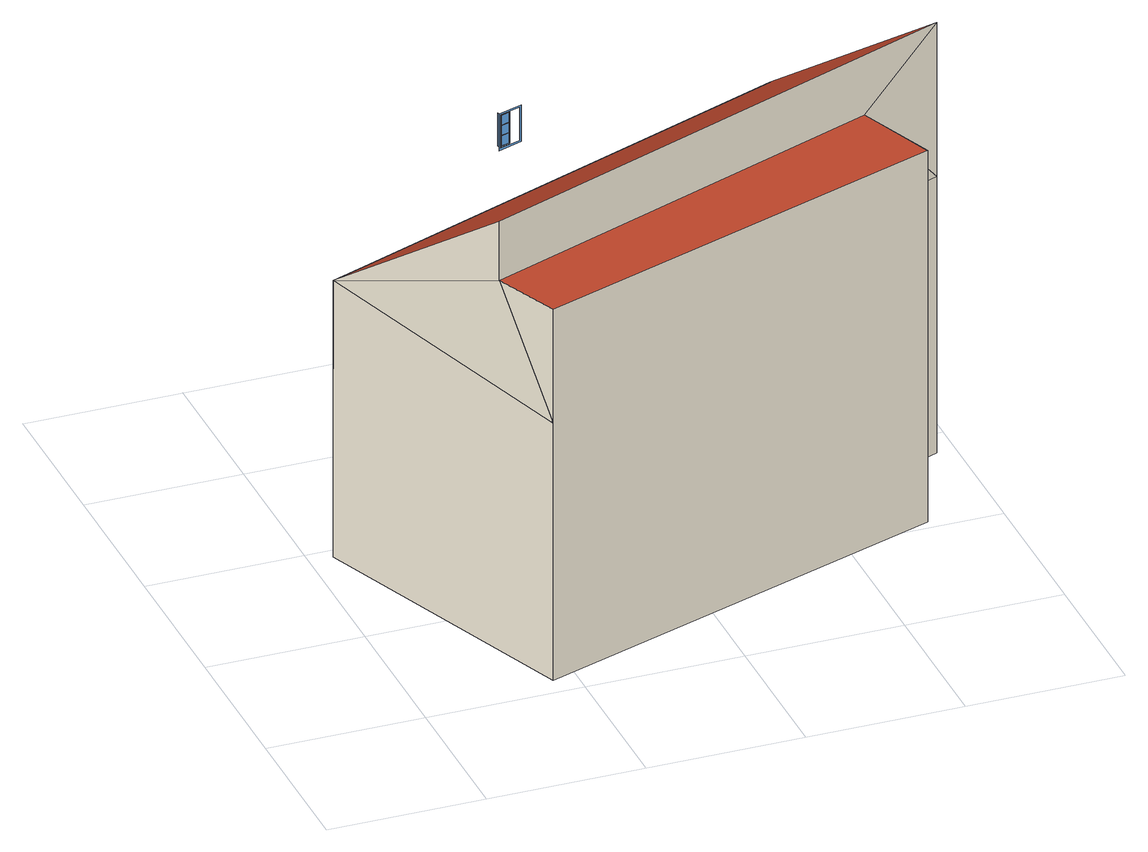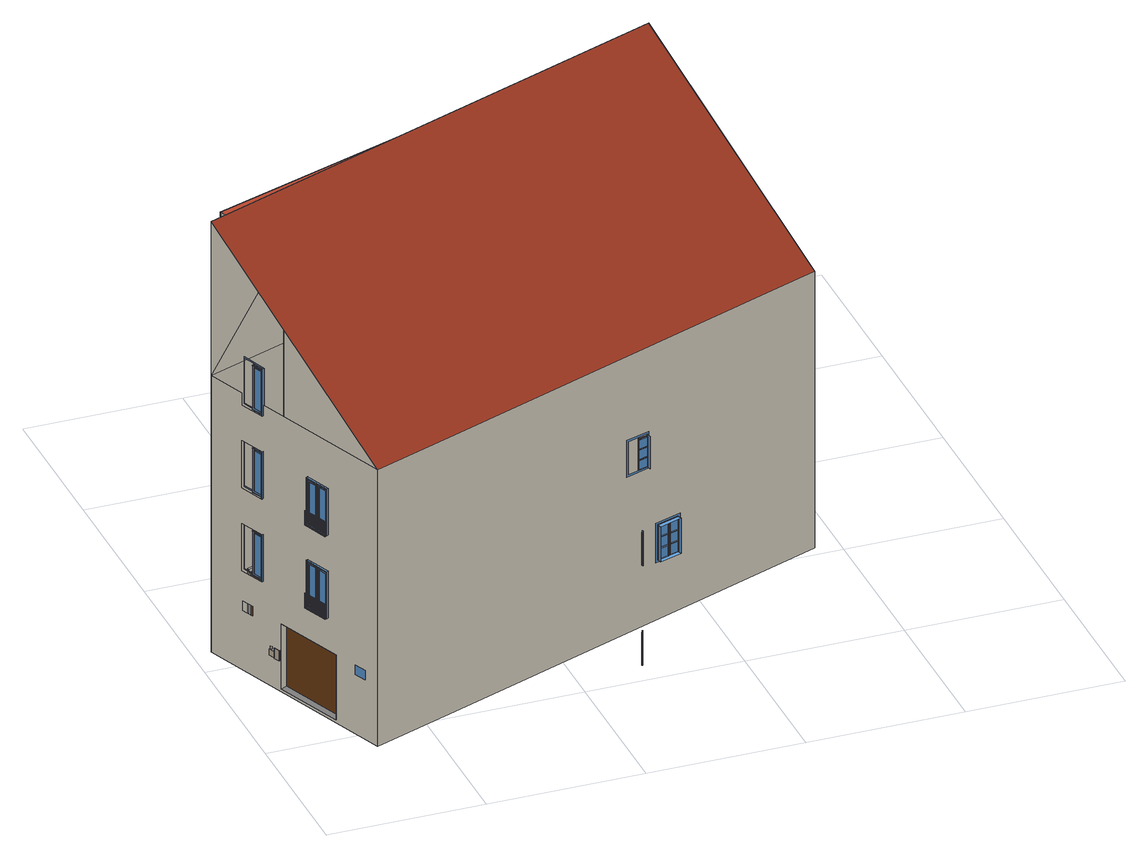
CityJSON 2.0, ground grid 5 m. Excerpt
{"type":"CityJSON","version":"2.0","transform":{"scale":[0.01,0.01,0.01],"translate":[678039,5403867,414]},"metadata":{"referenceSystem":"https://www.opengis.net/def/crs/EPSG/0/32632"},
"CityObjects":{
"building1":{"type":"Building","attributes":{"name":"building","dataAvailable":"Sufficient","opendrive_identifier_modelDate":"13-06-17","opendrive_identifier_modelName":"892_SAVe_Ingolstadt","opendrive_identifier_modelVendor":"3D Mapping Solutions","opendrive_identifier_roadObjectName":"building","opendrive_identifier_sourceFileName":"2019-11-29_SAVe_Ingolstadt_Prio5","opendrive_roadObject_dynamic":"false","opendrive_roadObject_orientation":"none","opendrive_roadObject_type":"BUILDING","opendrive_road_length":"211.9635830812","opendrive_road_rule":"RIGHTHANDTRAFFIC","measuredHeight":15.26},"children":["building1-1","building1-2","building1-3","building1-4","building1-5"],"geometry":[{"type":"MultiSurface","lod":"3","boundaries":[[[0,1,2]],[[3,0,4,5]],[[3,1,0]],[[1,3,6]],[[7,8,6,3,5]],[[9,10,0,2,11]],[[6,8,12,1]],[[12,11,2,1]],[[13,14,4,0,10,15,9,16]],[[5,4,14,13,16,17,18,7]],[[19,20,21,22]],[[23,24,25,26]],[[22,21,27,28]],[[26,25,29,30]],[[31,32,20,19]],[[33,34,24,23]],[[35,36,37,38],[39,40,27,21,20,32,41,42]],[[43,44,45,46],[47,48,29,25,24,34,49,50]],[[32,27,40,41]],[[34,29,48,49]],[[19,22,28,31],[51,52,53,54]],[[23,26,30,33],[55,56,57,58]],[[27,32,31,28]],[[29,34,33,30]],[[41,40,59,60]],[[49,48,61,62]],[[38,63,64,35]],[[46,65,66,43]],[[67,42,41,60]],[[68,50,49,62]],[[59,40,39,69]],[[61,48,47,70]],[[71,53,52,72]],[[73,57,56,74]],[[59,69,67,60],[75,76,77,78]],[[61,70,68,62],[79,80,81,82]],[[69,39,42,67]],[[70,47,50,68]],[[83,54,53,71]],[[84,58,57,73]],[[63,38,37,85]],[[65,46,45,86]],[[87,36,35,64]],[[88,44,43,66]],[[89,75,76,90]],[[91,79,80,92]],[[93,94,95,96]],[[97,98,99,100]],[[101,102,95,94],[71,83,103,72]],[[104,105,99,98],[73,84,106,74]],[[71,83,103,72]],[[73,84,106,74]],[[90,76,77,107]],[[92,80,81,108]],[[109,78,75,89]],[[110,82,79,91]],[[96,95,102,111]],[[112,101,94,93]],[[100,99,105,113]],[[114,104,98,97]],[[107,77,78,109]],[[108,81,82,110]],[[36,87,85,37]],[[44,88,86,45]],[[111,102,101,112]],[[113,105,104,114]],[[115,116,117,118]],[[119,120,121,122]],[[116,123,124,117],[90,107,109,89]],[[120,125,126,121],[92,108,110,91]],[[89,90,107,109]],[[91,92,108,110]],[[112,115,118,111]],[[114,119,122,113]],[[64,87,85,63],[93,96,111,118,127,128,115,112]],[[66,88,86,65],[97,100,113,122,129,130,119,114]],[[131,132,133,134]],[[118,117,124,127]],[[122,121,126,129]],[[128,123,116,115]],[[130,125,120,119]],[[127,124,123,128]],[[129,126,125,130]],[[7,18,135,12,8],[85,87,64,63],[132,131,134,133],[88,66,65,86]],[[136,137,138,139]],[[140,12,135]],[[141,142,143,144]],[[136,139,145,146]],[[145,147,148,146]],[[140,135,18,17],[136,146,148,137]],[[11,12,140]],[[149,150,151,152]],[[153,154,149,152]],[[155,156,157,158]],[[159,160,161,162]],[[163,164,165,166]],[[162,161,167,168]],[[169,170,160,159]],[[166,165,171,172]],[[173,174,164,163]],[[170,167,175,176]],[[174,171,177,178]],[[179,180,181,182],[183,175,167,161,160,170,176,184]],[[185,186,187,188],[189,177,171,165,164,174,178,190]],[[159,162,168,169],[191,192,193,194]],[[163,166,172,173],[195,196,197,198]],[[167,170,169,168]],[[171,174,173,172]],[[154,199,150,149]],[[176,175,200,201]],[[178,177,202,203]],[[182,204,205,179]],[[188,206,207,185]],[[208,184,176,201]],[[200,175,183,209]],[[210,190,178,203]],[[202,177,189,211]],[[212,193,192,213]],[[214,197,196,215]],[[200,209,208,201],[216,217,218,219]],[[202,211,210,203],[220,221,222,223]],[[209,183,184,208]],[[211,189,190,210]],[[224,194,193,212]],[[225,198,197,214]],[[226,180,179,205]],[[204,182,181,227]],[[228,186,185,207]],[[206,188,187,229]],[[230,216,217,231]],[[232,220,221,233]],[[234,235,236,237]],[[238,239,240,241]],[[242,243,236,235],[212,224,244,213]],[[245,246,240,239],[214,225,247,215]],[[212,224,244,213]],[[214,225,247,215]],[[231,217,218,248]],[[233,221,222,249]],[[250,219,216,230]],[[251,223,220,232]],[[252,253,204,254]],[[255,256,257,258]],[[259,260,261,262]],[[263,264,206,265]],[[266,242,235,234]],[[237,236,243,267]],[[268,245,239,238]],[[241,240,246,269]],[[248,218,219,250]],[[249,222,223,251]],[[180,226,227,181]],[[186,228,229,187]],[[267,243,242,266]],[[269,246,245,268]],[[270,271,272,273]],[[274,275,276,277]],[[230,231,248,250]],[[271,278,279,272],[231,248,250,230]],[[232,233,249,251]],[[275,280,281,276],[233,249,251,232]],[[205,226,227,204],[234,237,267,273,282,283,270,266]],[[207,228,229,206],[238,241,269,277,284,285,274,268]],[[266,270,273,267]],[[268,274,277,269]],[[199,286,151,150]],[[283,278,271,270]],[[273,272,279,282]],[[285,280,275,274]],[[277,276,281,284]],[[282,279,278,283]],[[284,281,280,285]],[[287,288,227,289]],[[290,291,292,293]],[[294,295,229,296]],[[297,298,299,300]],[[301,302,303,304]],[[305,306,307,308]],[[309,310,311,312]],[[304,303,313,314]],[[308,307,315,316]],[[312,311,317,318]],[[319,320,302,301]],[[321,322,306,305]],[[323,324,310,309]],[[325,326,327,328],[329,330,313,303,302,320,331,332]],[[333,334,335,336],[337,338,315,307,306,322,339,340]],[[341,342,343,344],[345,346,317,311,310,324,347,348]],[[320,313,330,331]],[[322,315,338,339]],[[324,317,346,347]],[[301,304,314,319],[349,350,351,352]],[[305,308,316,321],[353,354,355,356]],[[309,312,318,323],[357,358,359,360]],[[313,320,319,314]],[[315,322,321,316]],[[317,324,323,318]],[[331,330,361,362]],[[328,363,364,325]],[[336,365,366,333]],[[344,367,368,341]],[[369,351,350,370]],[[371,355,354,372]],[[373,359,358,374]],[[375,352,351,369]],[[376,356,355,371]],[[377,360,359,373]],[[378,379,380,381,382,140,17,16,9,383,384,367],[199,154,153,286],[253,289,227,288,292,291,226,205,257,256,254,204],[385,386,387,388,364,389,390,391,363,392,393,394],[395,396,397,398],[264,296,229,295,299,298,228,207,261,260,265,206],[366,365,399,400,401,402,403,404,405],[158,157,156,155],[406,407,408,409],[410,411,412,413]],[[414,415,416,417]],[[418,419,420,421]],[[422,423,424,425]],[[369,375,426,370]],[[371,376,427,372]],[[373,377,428,374]],[[429,430,416,415],[369,375,426,370]],[[431,432,420,419],[371,376,427,372]],[[433,434,424,423],[373,377,428,374]],[[435,392,363,391]],[[436,378,367,384]],[[437,399,365,438]],[[439,390,389,440]],[[441,442,443,444]],[[445,446,447,448]],[[449,429,415,414]],[[417,416,430,450]],[[451,431,419,418]],[[421,420,432,452]],[[453,433,423,422]],[[425,424,434,454]]],"semantics":{"surfaces":[{"type":"WallSurface"},{"type":"RoofSurface"},{"type":"GroundSurface"},{"type":"Window","@cityeditor:layer":"Unclassified.LoD3"},{"type":"Door","@cityeditor:layer":"Unclassified.LoD3"},{"type":"OuterCeilingSurface"}],"values":[0,0,0,0,0,1,1,0,0,2,3,3,3,3,3,3,3,3,3,3,3,3,3,3,3,3,3,3,3,3,3,3,3,3,3,3,3,3,3,3,3,3,3,3,3,3,3,3,3,3,3,3,3,3,3,3,3,3,3,3,3,3,3,3,3,3,3,3,3,3,3,3,3,3,3,3,3,3,3,3,3,3,3,0,0,0,4,5,0,0,0,4,0,3,3,3,3,3,3,3,3,3,3,3,3,3,3,3,5,3,3,3,3,3,3,3,3,3,3,3,3,3,3,3,3,3,3,3,3,3,3,3,3,3,3,3,3,3,3,3,3,0,0,0,0,3,3,3,3,3,3,3,3,3,3,3,3,3,3,3,3,3,3,3,3,0,3,3,3,3,3,3,0,0,0,0,3,3,3,3,3,3,3,3,3,3,3,3,3,3,3,3,3,3,3,3,3,3,3,3,3,3,3,3,3,3,3,0,3,3,3,3,3,3,3,3,3,0,0,0,0,0,0,3,3,3,3,3,3]}}]},
"building1-1":{"type":"BuildingInstallation","attributes":{"relationToConstruction":"outside"},"parents":["building1"],"geometry":[{"type":"MultiSurface","lod":"3","boundaries":[[[455,456,292,293]],[[457,458,459,460,461,462,463,456,455,464,465,466],[467,468,469,470,471,472,473,474,475,476]],[[464,455,293,290]],[[290,293,292,291]],[[457,466,255,256]],[[257,256,255,258]],[[466,465,258,255]],[[254,204,253,252]],[[477,478,479,480]],[[481,482,483,484]],[[485,486,487,488]],[[489,482,483,490,491,492,493,494,495,496,497,498]],[[499,500,501,502,503,504,505,506,507,508,509,510]],[[511,512,513,514]],[[515,516,517,518]],[[519,520,521,522]],[[523,524,508,507]],[[525,526,527,528,529,530,531,532,533,534,535,536]],[[537,538,539,540]],[[541,542,480,479,543,544,545,546,547,548,549,550]],[[551,552,502,501]],[[553,554,555,556]],[[557,558,548,547]],[[559,560,561,562,520,519,563,564,565,566,486,485]],[[567,568,496,495]],[[481,569,570,571,568,567,572,573,574,575,576,484]],[[577,578,488,487,579,580,581,582,522,521,583,584]],[[484,576,490,483]],[[495,567,572,494]],[[585,586,587,588,512,511,589,590,591,592,554,553]],[[593,594,499,510]],[[468,467,595,596],[597,598,599,600],[538,537,540,539]],[[503,592,554,502]],[[601,575,576,602]],[[461,460,253,204,603,604,227,289]],[[489,560,561,498]],[[577,605,606,584]],[[607,608,602,601]],[[561,560,577,584]],[[467,476,475,474,473,472,471,470,609,595],[567,495,494,572]],[[610,611,605,612]],[[613,614,604,603],[596,595,609,615]],[[465,464,290,291,614,613,257,258]],[[611,616,617,618]],[[456,463,288,227,604,614,291,292]],[[458,457,256,257,613,603,204,254]],[[570,569,489,498]],[[619,620,621,622]],[[623,624,592,591]],[[597,550,541,598]],[[601,607,570,498,561,584,606,618,617,536,593,510,587,622,621,550,597,600,543,625,624,592,503,626,529,627,628,629,579,566,491,575]],[[598,597,600,599]],[[599,479,543,600]],[[608,569,570,607]],[[535,630,524,534]],[[545,544,631,632]],[[583,633,516,521]],[[630,593,510,509]],[[505,504,634,635]],[[633,606,618,636]],[[631,623,637,632]],[[638,639,535,534]],[[531,635,634,530]],[[549,548,558,640]],[[287,289,227,288]],[[639,617,536,535]],[[462,461,289,287]],[[636,639,638,517]],[[637,623,591,590]],[[571,570,498,497]],[[640,621,550,549]],[[509,588,512,508]],[[531,530,641,642]],[[581,643,644,580]],[[645,637,590,589]],[[532,531,642,646]],[[647,548,549,648]],[[546,545,632,649]],[[582,581,564,563]],[[509,508,524,630]],[[505,590,591,504]],[[650,513,512,588]],[[588,587,622,650]],[[574,573,493,492]],[[506,505,635,651]],[[516,633,636,517]],[[493,564,565,492]],[[520,562,583,521]],[[652,573,574,653]],[[494,493,573,572]],[[654,642,641,655]],[[608,602,576,490,486,487,656,657,658,528,552,502,554,555,478,479,599,598,541,620,619,586,499,594,525,616,611,605,577,560,489,569]],[[568,571,497,496]],[[650,640,558,513]],[[644,643,654,655]],[[562,561,584,583]],[[497,562,520,496]],[[565,564,581,580]],[[659,654,643,660]],[[661,653,574,492,565,580,644,655,641,530,634,504,591,623,631,544,662,648,549,640,650,588,509,630,535,639,636,633,583,562,497,571]],[[499,586,587,510]],[[624,625,478,555]],[[661,571,568,663]],[[664,619,586,585]],[[662,544,545,665]],[[541,550,621,620]],[[492,491,575,574]],[[652,663,568,496,520,521,516,517,638,534,524,508,512,513,558,548,647,665,545,632,637,590,505,635,531,642,654,643,581,564,493,573]],[[579,629,656,487]],[[491,566,486,490]],[[463,462,287,288]],[[655,628,629,644]],[[611,618,606,605]],[[624,555,554,592]],[[525,594,593,536]],[[628,627,658,657]],[[658,627,529,528]],[[619,622,587,586]],[[578,577,560,559]],[[544,543,625,631]],[[552,626,503,502]],[[615,469,468,596],[482,481,484,483]],[[656,629,628,657]],[[526,525,616,666]],[[482,489,569,481]],[[543,479,478,625]],[[617,616,525,536]],[[491,490,576,575]],[[530,529,627,641]],[[580,579,566,565]],[[579,487,486,566]],[[529,626,552,528]],[[500,499,594,667]],[[504,503,626,634]],[[542,541,620,668]],[[470,469,615,609],[608,607,601,602]],[[669,638,534,533]],[[668,620,621,640,558,557,649,632,631,625,478,477]],[[619,664,556,555,624,623,637,645,514,513,650,622]],[[612,605,606,633,516,515,660,643,644,629,656,670]],[[667,594,593,630,524,523,651,635,634,626,552,551]],[[611,610,671,657,628,655,654,659,518,517,636,618]],[[672,658,528,527]],[[666,616,617,639,638,669,646,642,641,627,658,672]],[[670,656,657,671]],[[460,459,252,253]],[[459,458,254,252]]]}]},
"building1-2":{"type":"BuildingInstallation","attributes":{"@cityeditor:layer":"Unclassified.LoD3","relationToConstruction":"outside"},"parents":["building1"],"geometry":[{"type":"MultiSurface","lod":"3","boundaries":[[[673,674,299,300]],[[675,676,677,678,679,680,681,674,673,682,683,684],[685,686,687,688,689,690,691,692,693,694]],[[682,673,300,297]],[[297,300,299,298]],[[675,684,259,260]],[[261,260,259,262]],[[684,683,262,259]],[[265,206,264,263]],[[695,696,697,698]],[[699,700,701,702]],[[703,704,705,706]],[[707,700,701,708,709,710,711,712,713,714,715,716]],[[717,718,719,720,721,722,723,724,725,726,727,728]],[[729,730,731,732]],[[733,734,735,736]],[[737,738,739,740]],[[741,742,726,725]],[[743,744,745,746,747,748,749,750,751,752,753,754]],[[755,756,757,758]],[[759,760,698,697,761,762,763,764,765,766,767,768]],[[769,770,720,719]],[[771,772,773,774]],[[775,776,766,765]],[[777,778,779,780,738,737,781,782,783,784,704,703]],[[785,786,714,713]],[[699,787,788,789,786,785,790,791,792,793,794,702]],[[795,796,706,705,797,798,799,800,740,739,801,802]],[[702,794,708,701]],[[713,785,790,712]],[[803,804,805,806,730,729,807,808,809,810,772,771]],[[811,812,717,728]],[[686,685,813,814],[815,816,817,818],[756,755,758,757]],[[721,810,772,720]],[[819,793,794,820]],[[679,678,264,206,821,822,229,296]],[[707,778,779,716]],[[795,823,824,802]],[[825,826,820,819]],[[779,778,795,802]],[[685,694,693,692,691,690,689,688,827,813],[785,713,712,790]],[[828,829,823,830]],[[831,832,822,821],[814,813,827,833]],[[683,682,297,298,832,831,261,262]],[[829,834,835,836]],[[674,681,295,229,822,832,298,299]],[[676,675,260,261,831,821,206,265]],[[788,787,707,716]],[[837,838,839,840]],[[841,842,810,809]],[[815,768,759,816]],[[819,825,788,716,779,802,824,836,835,754,811,728,805,840,839,768,815,818,761,843,842,810,721,844,747,845,846,847,797,784,709,793]],[[816,815,818,817]],[[817,697,761,818]],[[826,787,788,825]],[[753,848,742,752]],[[763,762,849,850]],[[801,851,734,739]],[[848,811,728,727]],[[723,722,852,853]],[[851,824,836,854]],[[849,841,855,850]],[[856,857,753,752]],[[749,853,852,748]],[[767,766,776,858]],[[294,296,229,295]],[[857,835,754,753]],[[680,679,296,294]],[[854,857,856,735]],[[855,841,809,808]],[[789,788,716,715]],[[858,839,768,767]],[[727,806,730,726]],[[749,748,859,860]],[[799,861,862,798]],[[863,855,808,807]],[[750,749,860,864]],[[865,766,767,866]],[[764,763,850,867]],[[800,799,782,781]],[[727,726,742,848]],[[723,808,809,722]],[[868,731,730,806]],[[806,805,840,868]],[[792,791,711,710]],[[724,723,853,869]],[[734,851,854,735]],[[711,782,783,710]],[[738,780,801,739]],[[870,791,792,871]],[[712,711,791,790]],[[872,860,859,873]],[[826,820,794,708,704,705,874,875,876,746,770,720,772,773,696,697,817,816,759,838,837,804,717,812,743,834,829,823,795,778,707,787]],[[786,789,715,714]],[[868,858,776,731]],[[862,861,872,873]],[[780,779,802,801]],[[715,780,738,714]],[[783,782,799,798]],[[877,872,861,878]],[[879,871,792,710,783,798,862,873,859,748,852,722,809,841,849,762,880,866,767,858,868,806,727,848,753,857,854,851,801,780,715,789]],[[717,804,805,728]],[[842,843,696,773]],[[879,789,786,881]],[[882,837,804,803]],[[880,762,763,883]],[[759,768,839,838]],[[710,709,793,792]],[[870,881,786,714,738,739,734,735,856,752,742,726,730,731,776,766,865,883,763,850,855,808,723,853,749,860,872,861,799,782,711,791]],[[797,847,874,705]],[[709,784,704,708]],[[681,680,294,295]],[[873,846,847,862]],[[829,836,824,823]],[[842,773,772,810]],[[743,812,811,754]],[[846,845,876,875]],[[876,845,747,746]],[[837,840,805,804]],[[796,795,778,777]],[[762,761,843,849]],[[770,844,721,720]],[[833,687,686,814],[700,699,702,701]],[[874,847,846,875]],[[744,743,834,884]],[[700,707,787,699]],[[761,697,696,843]],[[835,834,743,754]],[[709,708,794,793]],[[748,747,845,859]],[[798,797,784,783]],[[797,705,704,784]],[[747,844,770,746]],[[718,717,812,885]],[[722,721,844,852]],[[760,759,838,886]],[[688,687,833,827],[826,825,819,820]],[[887,856,752,751]],[[886,838,839,858,776,775,867,850,849,843,696,695]],[[837,882,774,773,842,841,855,863,732,731,868,840]],[[830,823,824,851,734,733,878,861,862,847,874,888]],[[885,812,811,848,742,741,869,853,852,844,770,769]],[[829,828,889,875,846,873,872,877,736,735,854,836]],[[890,876,746,745]],[[884,834,835,857,856,887,864,860,859,845,876,890]],[[888,874,875,889]],[[678,677,263,264]],[[677,676,265,263]]]}]},
"building1-3":{"type":"BuildingInstallation","attributes":{"@cityeditor:layer":"Unclassified.LoD3","relationToConstruction":"outside"},"parents":["building1"],"geometry":[{"type":"MultiSurface","lod":"3","boundaries":[[[455,456,292,293]],[[457,458,459,460,461,462,463,456,455,464,465,466],[467,468,469,470,471,472,473,474,475,476]],[[464,455,293,290]],[[290,293,292,291]],[[457,466,255,256]],[[257,256,255,258]],[[466,465,258,255]],[[254,204,253,252]],[[477,478,479,480]],[[481,482,483,484]],[[485,486,487,488]],[[489,482,483,490,491,492,493,494,495,496,497,498]],[[499,500,501,502,503,504,505,506,507,508,509,510]],[[511,512,513,514]],[[515,516,517,518]],[[519,520,521,522]],[[523,524,508,507]],[[525,526,527,528,529,530,531,532,533,534,535,536]],[[537,538,539,540]],[[541,542,480,479,543,544,545,546,547,548,549,550]],[[551,552,502,501]],[[553,554,555,556]],[[557,558,548,547]],[[559,560,561,562,520,519,563,564,565,566,486,485]],[[567,568,496,495]],[[481,569,570,571,568,567,572,573,574,575,576,484]],[[577,578,488,487,579,580,581,582,522,521,583,584]],[[484,576,490,483]],[[495,567,572,494]],[[585,586,587,588,512,511,589,590,591,592,554,553]],[[593,594,499,510]],[[468,467,595,596],[597,598,599,600],[538,537,540,539]],[[503,592,554,502]],[[601,575,576,602]],[[461,460,253,204,603,604,227,289]],[[489,560,561,498]],[[577,605,606,584]],[[607,608,602,601]],[[561,560,577,584]],[[467,476,475,474,473,472,471,470,609,595],[567,495,494,572]],[[610,611,605,612]],[[613,614,604,603],[596,595,609,615]],[[465,464,290,291,614,613,257,258]],[[611,616,617,618]],[[456,463,288,227,604,614,291,292]],[[458,457,256,257,613,603,204,254]],[[570,569,489,498]],[[619,620,621,622]],[[623,624,592,591]],[[597,550,541,598]],[[601,607,570,498,561,584,606,618,617,536,593,510,587,622,621,550,597,600,543,625,624,592,503,626,529,627,628,629,579,566,491,575]],[[598,597,600,599]],[[599,479,543,600]],[[608,569,570,607]],[[535,630,524,534]],[[545,544,631,632]],[[583,633,516,521]],[[630,593,510,509]],[[505,504,634,635]],[[633,606,618,636]],[[631,623,637,632]],[[638,639,535,534]],[[531,635,634,530]],[[549,548,558,640]],[[287,289,227,288]],[[639,617,536,535]],[[462,461,289,287]],[[636,639,638,517]],[[637,623,591,590]],[[571,570,498,497]],[[640,621,550,549]],[[509,588,512,508]],[[531,530,641,642]],[[581,643,644,580]],[[645,637,590,589]],[[532,531,642,646]],[[647,548,549,648]],[[546,545,632,649]],[[582,581,564,563]],[[509,508,524,630]],[[505,590,591,504]],[[650,513,512,588]],[[588,587,622,650]],[[574,573,493,492]],[[506,505,635,651]],[[516,633,636,517]],[[493,564,565,492]],[[520,562,583,521]],[[652,573,574,653]],[[494,493,573,572]],[[654,642,641,655]],[[608,602,576,490,486,487,656,657,658,528,552,502,554,555,478,479,599,598,541,620,619,586,499,594,525,616,611,605,577,560,489,569]],[[568,571,497,496]],[[650,640,558,513]],[[644,643,654,655]],[[562,561,584,583]],[[497,562,520,496]],[[565,564,581,580]],[[659,654,643,660]],[[661,653,574,492,565,580,644,655,641,530,634,504,591,623,631,544,662,648,549,640,650,588,509,630,535,639,636,633,583,562,497,571]],[[499,586,587,510]],[[624,625,478,555]],[[661,571,568,663]],[[664,619,586,585]],[[662,544,545,665]],[[541,550,621,620]],[[492,491,575,574]],[[652,663,568,496,520,521,516,517,638,534,524,508,512,513,558,548,647,665,545,632,637,590,505,635,531,642,654,643,581,564,493,573]],[[579,629,656,487]],[[491,566,486,490]],[[463,462,287,288]],[[655,628,629,644]],[[611,618,606,605]],[[624,555,554,592]],[[525,594,593,536]],[[628,627,658,657]],[[658,627,529,528]],[[619,622,587,586]],[[578,577,560,559]],[[544,543,625,631]],[[552,626,503,502]],[[615,469,468,596],[482,481,484,483]],[[656,629,628,657]],[[526,525,616,666]],[[482,489,569,481]],[[543,479,478,625]],[[617,616,525,536]],[[491,490,576,575]],[[530,529,627,641]],[[580,579,566,565]],[[579,487,486,566]],[[529,626,552,528]],[[500,499,594,667]],[[504,503,626,634]],[[542,541,620,668]],[[470,469,615,609],[608,607,601,602]],[[669,638,534,533]],[[668,620,621,640,558,557,649,632,631,625,478,477]],[[619,664,556,555,624,623,637,645,514,513,650,622]],[[612,605,606,633,516,515,660,643,644,629,656,670]],[[667,594,593,630,524,523,651,635,634,626,552,551]],[[611,610,671,657,628,655,654,659,518,517,636,618]],[[672,658,528,527]],[[666,616,617,639,638,669,646,642,641,627,658,672]],[[670,656,657,671]],[[460,459,252,253]],[[459,458,254,252]]]}]},
"building1-4":{"type":"BuildingInstallation","attributes":{"@cityeditor:layer":"Unclassified.LoD3","relationToConstruction":"outside"},"parents":["building1"],"geometry":[{"type":"MultiSurface","lod":"3","boundaries":[[[891,892,893,894]],[[895,896,897,898]],[[892,891,896,895]],[[891,894,897,896]],[[894,893,898,897]],[[893,892,895,898]]]}]},
"building1-5":{"type":"BuildingInstallation","attributes":{"@cityeditor:layer":"Unclassified.LoD3","relationToConstruction":"outside"},"parents":["building1"],"geometry":[{"type":"MultiSurface","lod":"3","boundaries":[[[412,411,410,413]],[[407,406,409,408]]]}]},
"building2":{"type":"Building","attributes":{"name":"building","dataAvailable":"Sufficient","opendrive_identifier_modelDate":"13-06-17","opendrive_identifier_modelName":"892_SAVe_Ingolstadt","opendrive_identifier_modelVendor":"3D Mapping Solutions","opendrive_identifier_roadObjectName":"building","opendrive_identifier_sourceFileName":"2019-11-29_SAVe_Ingolstadt_Prio5","opendrive_roadObject_dynamic":"false","opendrive_roadObject_orientation":"none","opendrive_roadObject_type":"BUILDING","opendrive_road_length":"211.9635830812","opendrive_road_rule":"RIGHTHANDTRAFFIC","measuredHeight":17.3},"geometry":[{"type":"MultiSurface","lod":"3","boundaries":[[[899,900,901,902]],[[903,901,900,904]],[[905,906,907,908]],[[909,910,911,912]],[[913,914,915,916]],[[917,911,910,918]],[[919,907,906,920]],[[921,915,914,922]],[[916,915,923,924]],[[925,926,914,913]],[[908,907,927,928]],[[929,930,906,905]],[[931,932,910,909]],[[912,911,933,934]],[[907,927,930,906]],[[914,915,923,926]],[[910,911,933,932]],[[920,906,930,935]],[[936,933,911,917]],[[937,923,915,921]],[[918,910,932,938]],[[922,914,926,939]],[[940,927,907,919]],[[941,942,943,944],[940,919,920,935],[917,918,938,936],[921,922,939,937]],[[934,933,932,931]],[[928,927,930,929]],[[924,923,926,925]],[[939,926,923,937]],[[938,932,933,936]],[[935,930,927,940]],[[902,901,945,946]],[[947,948,900,899]],[[900,901,945,948],[943,942,941,944],[949,950,951,952]],[[953,945,901,903]],[[904,900,948,954]],[[955,956,957,958],[904,954,953,903]],[[959,960,961,962]],[[963,964,965,966]],[[967,968,969,970]],[[971,969,968,972]],[[973,961,960,974]],[[975,965,964,976]],[[970,969,977,978]],[[962,961,979,980]],[[966,965,981,982]],[[983,984,964,963]],[[985,986,960,959]],[[987,988,968,967]],[[965,981,984,964]],[[960,961,979,986]],[[968,969,977,988]],[[989,977,969,971]],[[990,981,965,975]],[[991,979,961,973]],[[976,964,984,992]],[[974,960,986,993]],[[972,968,988,994]],[[951,950,949,952],[990,975,976,992],[971,972,994,989],[973,974,993,991]],[[978,977,988,987]],[[980,979,986,985]],[[982,981,984,983]],[[994,988,977,989]],[[993,986,979,991]],[[992,984,981,990]],[[946,945,948,947]],[[954,948,945,953]],[[995,996,997,998]],[[999,997,996,1000]],[[1001,1002,1003,1004]],[[1005,1006,1007,1008]],[[1009,1010,1011,1012]],[[1013,1007,1006,1014]],[[1015,1003,1002,1016]],[[1017,1011,1010,1018]],[[1019,1020,1021,1022]],[[1012,1011,1023,1024]],[[1025,1026,1010,1009]],[[1004,1003,1027,1028]],[[1029,1030,1002,1001]],[[1031,1032,1006,1005]],[[1003,1027,1030,1002]],[[1010,1011,1023,1026]],[[1006,1007,1033,1032]],[[1016,1002,1030,1034]],[[1014,1006,1032,1035]],[[1018,1010,1026,1036]],[[1037,1033,1007,1013]],[[1038,1023,1011,1017]],[[1039,1027,1003,1015]],[[1040,1041,1042,1043],[1039,1015,1016,1034],[1013,1014,1035,1037],[1017,1018,1036,1038]],[[1044,1045,1046,1047]],[[1048,1049,1050,1051]],[[1052,1053,1054,1055]],[[1056,1057,1058,1059]],[[1060,1061,1062,1063]],[[1064,1065,1066,1067]],[[1068,1069,1070,1071]],[[1072,1073,1074,1075],[1000,1076,1077,999]]],"semantics":{"surfaces":[{"type":"Window","@cityeditor:layer":"Unclassified.LoD3"}],"values":[0,0,0,0,0,0,0,0,0,0,0,0,0,0,0,0,0,0,0,0,0,0,0,0,0,0,0,0,0,0,0,0,0,0,0,0,0,0,0,0,0,0,0,0,0,0,0,0,0,0,0,0,0,0,0,0,0,0,0,0,0,0,0,0,0,0,0,0,0,0,0,0,0,0,0,0,0,0,0,0,0,0,0,0,0,0,0,0,0,0,0,0,0,0,0,0,0,0]}}]}
},
"vertices":[
[76,961,1016],[338,279,1338],[338,279,1539],[426,67,951],[76,961,77],[426,67,77],[426,67,1338],[1774,533,77],[1774,533,1338],[1678,1576,1016],[210,1012,1016],[1940,894,1539],[1675,792,1338],[1677,1575,77],[1413,1474,77],[1413,1474,1016],[1678,1576,77],[1940,894,77],[1675,792,77],[1676,766,730],[1674,765,730],[1674,765,843],[1676,766,843],[1676,766,460],[1674,765,460],[1674,765,573],[1676,766,573],[1688,729,843],[1690,730,843],[1688,729,573],[1690,730,573],[1690,730,730],[1688,729,730],[1690,730,460],[1688,729,460],[1673,769,846],[1705,685,846],[1705,685,726],[1673,769,726],[1704,688,843],[1690,724,843],[1690,724,730],[1704,688,730],[1673,769,576],[1705,685,576],[1705,685,456],[1673,769,456],[1704,688,573],[1690,724,573],[1690,724,460],[1704,688,460],[1678,762,838],[1678,762,735],[1689,735,735],[1689,735,838],[1678,762,568],[1678,762,465],[1689,735,465],[1689,735,568],[1692,725,843],[1692,725,730],[1692,725,573],[1692,725,460],[1682,772,726],[1682,772,846],[1682,772,456],[1682,772,576],[1706,689,730],[1706,689,460],[1706,689,843],[1706,689,573],[1693,736,735],[1683,763,735],[1693,736,465],[1683,763,465],[1694,721,838],[1694,721,735],[1704,694,735],[1704,694,838],[1694,721,568],[1694,721,465],[1704,694,465],[1704,694,568],[1693,736,838],[1693,736,568],[1714,688,726],[1714,688,456],[1714,688,846],[1714,688,576],[1699,722,838],[1699,722,735],[1699,722,568],[1699,722,465],[1683,769,843],[1681,768,843],[1681,768,730],[1683,769,730],[1683,769,573],[1681,768,573],[1681,768,460],[1683,769,460],[1695,732,843],[1695,732,730],[1683,763,838],[1695,732,573],[1695,732,460],[1683,763,568],[1709,696,735],[1709,696,465],[1709,696,838],[1709,696,568],[1697,733,730],[1697,733,843],[1697,733,460],[1697,733,573],[1699,728,843],[1697,727,843],[1697,727,730],[1699,728,730],[1699,728,573],[1697,727,573],[1697,727,460],[1699,728,460],[1711,691,843],[1711,691,730],[1711,691,573],[1711,691,460],[1713,692,730],[1713,692,843],[1713,692,460],[1713,692,573],[1682,772,299],[1714,688,299],[1714,688,189],[1682,772,189],[1675,792,1016],[1722,810,304],[1722,810,104],[1720,815,104],[1720,815,304],[1940,894,1016],[1799,850,296],[1722,820,296],[1722,820,112],[1799,850,112],[1804,847,304],[1806,842,304],[1804,847,104],[1806,842,104],[1722,1398,308],[1809,1172,308],[1809,1172,87],[1722,1398,87],[1743,1406,87],[1743,1406,308],[1698,1525,311],[1713,1484,311],[1713,1484,279],[1698,1525,279],[1752,1362,418],[1750,1361,418],[1750,1361,568],[1752,1362,568],[1752,1362,699],[1750,1361,699],[1750,1361,849],[1752,1362,849],[1764,1325,568],[1766,1325,568],[1766,1325,418],[1764,1325,418],[1764,1325,849],[1766,1325,849],[1766,1325,699],[1764,1325,699],[1766,1320,568],[1766,1320,418],[1766,1320,849],[1766,1320,699],[1749,1364,573],[1781,1280,573],[1781,1280,413],[1749,1364,413],[1780,1284,568],[1780,1284,418],[1749,1364,854],[1781,1280,854],[1781,1280,694],[1749,1364,694],[1780,1284,849],[1780,1284,699],[1754,1357,561],[1754,1357,424],[1764,1330,424],[1764,1330,561],[1754,1357,842],[1754,1357,705],[1764,1330,705],[1764,1330,842],[1830,1180,308],[1768,1321,568],[1768,1321,418],[1768,1321,849],[1768,1321,699],[1758,1368,413],[1758,1368,573],[1758,1368,694],[1758,1368,854],[1782,1285,418],[1782,1285,568],[1782,1285,699],[1782,1285,849],[1769,1332,424],[1759,1359,424],[1769,1332,705],[1759,1359,705],[1770,1316,561],[1770,1316,424],[1780,1289,424],[1780,1289,561],[1770,1316,842],[1770,1316,705],[1780,1289,705],[1780,1289,842],[1769,1332,561],[1769,1332,842],[1790,1284,573],[1790,1284,413],[1790,1284,854],[1790,1284,694],[1774,1318,561],[1774,1318,424],[1774,1318,842],[1774,1318,705],[1759,1364,568],[1757,1363,568],[1757,1363,418],[1759,1364,418],[1759,1364,849],[1757,1363,849],[1757,1363,699],[1759,1364,699],[1771,1327,568],[1771,1327,418],[1759,1359,561],[1771,1327,849],[1771,1327,699],[1759,1359,842],[1785,1291,424],[1785,1291,705],[1785,1291,561],[1785,1291,842],[1759,1365,417],[1759,1365,413],[1758,1368,417],[1759,1365,459],[1758,1368,459],[1758,1368,463],[1759,1365,463],[1759,1365,740],[1758,1368,740],[1758,1368,744],[1759,1365,744],[1759,1365,698],[1759,1365,694],[1758,1368,698],[1773,1328,568],[1773,1328,418],[1773,1328,849],[1773,1328,699],[1775,1324,568],[1773,1323,568],[1773,1323,418],[1775,1324,418],[1775,1324,849],[1773,1323,849],[1773,1323,699],[1775,1324,699],[1787,1286,568],[1787,1286,418],[1787,1286,849],[1787,1286,699],[1789,1287,418],[1789,1287,568],[1789,1287,699],[1789,1287,849],[1830,1180,87],[1789,1287,417],[1790,1284,417],[1789,1287,413],[1789,1287,463],[1790,1284,463],[1790,1284,459],[1789,1287,459],[1789,1287,698],[1790,1284,698],[1789,1287,694],[1789,1287,744],[1790,1284,744],[1790,1284,740],[1789,1287,740],[1854,1096,699],[1852,1095,699],[1852,1095,849],[1854,1096,849],[1854,1096,418],[1852,1095,418],[1852,1095,568],[1854,1096,568],[1854,1096,980],[1852,1095,980],[1852,1095,1130],[1854,1096,1130],[1866,1059,849],[1868,1059,849],[1866,1059,568],[1868,1059,568],[1866,1059,1130],[1868,1059,1130],[1868,1059,699],[1866,1059,699],[1868,1059,418],[1866,1059,418],[1868,1059,980],[1866,1059,980],[1851,1098,854],[1883,1014,854],[1883,1014,694],[1851,1098,694],[1882,1018,849],[1868,1054,849],[1868,1054,699],[1882,1018,699],[1851,1098,573],[1883,1014,573],[1883,1014,413],[1851,1098,413],[1882,1018,568],[1868,1054,568],[1868,1054,418],[1882,1018,418],[1851,1098,1135],[1883,1014,1135],[1883,1014,975],[1851,1098,975],[1882,1018,1130],[1868,1054,1130],[1868,1054,980],[1882,1018,980],[1856,1091,842],[1856,1091,705],[1867,1064,705],[1867,1064,842],[1856,1091,561],[1856,1091,424],[1867,1064,424],[1867,1064,561],[1856,1091,1123],[1856,1091,986],[1867,1064,986],[1867,1064,1123],[1870,1055,849],[1870,1055,699],[1860,1102,694],[1860,1102,854],[1860,1102,413],[1860,1102,573],[1860,1102,975],[1860,1102,1135],[1871,1066,705],[1861,1093,705],[1871,1066,424],[1861,1093,424],[1871,1066,986],[1861,1093,986],[1871,1066,842],[1871,1066,561],[1871,1066,1123],[1861,1099,975],[1891,1021,975],[1892,1018,975],[1892,1018,979],[1892,1018,1016],[1860,1102,1016],[1860,1102,979],[1892,1018,698],[1892,1018,740],[1892,1018,744],[1892,1018,854],[1860,1102,744],[1860,1102,740],[1860,1102,698],[1861,1099,694],[1891,1021,694],[1892,1018,694],[1890,1023,279],[1890,1023,311],[1875,1063,311],[1875,1063,279],[1861,1099,413],[1891,1021,413],[1892,1018,413],[1892,1018,417],[1892,1018,459],[1892,1018,463],[1892,1018,573],[1847,1137,204],[1847,1137,213],[1844,1143,213],[1844,1143,204],[1842,1150,199],[1842,1150,179],[1849,1131,179],[1849,1131,199],[1861,1098,849],[1859,1097,849],[1859,1097,699],[1861,1098,699],[1861,1098,568],[1859,1097,568],[1859,1097,418],[1861,1098,418],[1861,1098,1130],[1859,1097,1130],[1859,1097,980],[1861,1098,980],[1861,1093,842],[1861,1093,561],[1861,1093,1123],[1873,1061,849],[1873,1061,699],[1873,1061,568],[1873,1061,418],[1873,1061,1130],[1873,1061,980],[1861,1099,698],[1861,1099,979],[1861,1099,417],[1860,1102,417],[1861,1099,740],[1861,1099,744],[1860,1102,1021],[1860,1102,1025],[1861,1099,1025],[1861,1099,1021],[1861,1099,459],[1860,1102,459],[1860,1102,463],[1861,1099,463],[1875,1062,849],[1875,1062,699],[1875,1062,568],[1875,1062,418],[1875,1062,1130],[1875,1062,980],
[1791,1288,459],[1792,1285,459],[1760,1369,459],[1760,1369,417],[1761,1366,417],[1761,1366,413],[1791,1288,413],[1791,1288,417],[1792,1285,417],[1791,1288,463],[1761,1366,463],[1761,1366,459],[1791,1288,461],[1791,1288,415],[1761,1365,415],[1761,1365,461],[1769,1346,461],[1772,1336,461],[1776,1327,461],[1780,1317,461],[1783,1308,461],[1787,1298,461],[1789,1300,415],[1789,1300,425],[1790,1298,425],[1790,1298,415],[1765,1357,415],[1766,1355,415],[1768,1356,415],[1767,1358,415],[1771,1348,415],[1771,1348,425],[1772,1346,425],[1772,1346,415],[1766,1355,425],[1768,1356,425],[1768,1356,426],[1768,1356,450],[1768,1356,451],[1768,1356,461],[1766,1355,461],[1766,1355,451],[1766,1355,450],[1766,1355,426],[1781,1317,425],[1781,1317,415],[1783,1317,415],[1783,1317,425],[1783,1317,426],[1783,1317,450],[1783,1317,451],[1783,1317,461],[1781,1317,461],[1781,1317,451],[1781,1317,450],[1781,1317,426],[1784,1309,461],[1784,1309,451],[1785,1307,451],[1785,1307,461],[1773,1338,461],[1773,1338,451],[1774,1336,451],[1774,1336,461],[1769,1347,461],[1769,1347,451],[1770,1345,451],[1770,1345,461],[1780,1318,461],[1780,1318,451],[1777,1326,425],[1777,1326,415],[1779,1327,415],[1779,1327,425],[1779,1327,426],[1779,1327,450],[1779,1327,451],[1779,1327,461],[1777,1326,461],[1777,1326,451],[1777,1326,450],[1777,1326,426],[1792,1289,433],[1792,1289,442],[1794,1289,442],[1794,1289,433],[1788,1297,425],[1788,1297,415],[1790,1298,426],[1790,1298,450],[1790,1298,451],[1790,1298,461],[1788,1297,461],[1788,1297,451],[1788,1297,450],[1788,1297,426],[1782,1319,415],[1782,1319,425],[1786,1309,415],[1786,1309,425],[1786,1308,425],[1786,1308,415],[1788,1299,461],[1788,1299,451],[1769,1347,415],[1769,1347,425],[1769,1347,426],[1769,1347,450],[1771,1348,461],[1771,1348,451],[1771,1348,450],[1771,1348,426],[1765,1357,461],[1765,1357,451],[1765,1357,425],[1765,1357,426],[1765,1357,450],[1767,1358,461],[1767,1358,451],[1767,1358,450],[1767,1358,426],[1767,1358,425],[1770,1345,425],[1770,1345,415],[1772,1346,426],[1772,1346,450],[1772,1346,451],[1772,1346,461],[1770,1345,450],[1770,1345,426],[1784,1309,415],[1784,1309,425],[1784,1309,426],[1784,1309,450],[1786,1309,461],[1786,1309,451],[1786,1309,450],[1786,1309,426],[1780,1318,426],[1780,1318,425],[1794,1290,461],[1794,1290,415],[1792,1289,426],[1792,1289,425],[1794,1289,425],[1794,1289,426],[1764,1366,426],[1764,1366,425],[1764,1370,413],[1796,1286,413],[1773,1338,425],[1773,1338,426],[1762,1366,426],[1762,1366,425],[1765,1367,461],[1774,1336,415],[1774,1336,425],[1773,1338,415],[1764,1370,463],[1796,1286,463],[1765,1367,415],[1777,1328,425],[1777,1328,426],[1774,1336,426],[1785,1307,425],[1788,1299,425],[1788,1299,426],[1785,1307,426],[1786,1308,450],[1786,1308,426],[1789,1300,426],[1782,1319,426],[1778,1329,426],[1776,1336,426],[1775,1338,426],[1780,1318,450],[1789,1300,450],[1789,1300,451],[1773,1338,450],[1782,1319,450],[1782,1319,451],[1774,1336,450],[1786,1308,451],[1777,1328,451],[1777,1328,450],[1788,1299,450],[1778,1329,450],[1778,1329,451],[1775,1338,451],[1775,1338,450],[1786,1308,461],[1778,1329,461],[1792,1289,451],[1792,1289,450],[1789,1300,461],[1785,1307,450],[1782,1319,461],[1764,1366,451],[1764,1366,450],[1776,1336,451],[1776,1336,450],[1775,1338,425],[1776,1336,425],[1778,1329,425],[1776,1336,461],[1775,1338,461],[1762,1366,450],[1794,1289,450],[1762,1366,451],[1785,1307,415],[1794,1289,451],[1777,1328,415],[1780,1318,415],[1788,1299,415],[1777,1328,461],[1775,1338,415],[1776,1336,415],[1778,1329,415],
[1791,1288,740],[1792,1285,740],[1760,1369,740],[1760,1369,698],[1761,1366,698],[1761,1366,694],[1791,1288,694],[1791,1288,698],[1792,1285,698],[1791,1288,744],[1761,1366,744],[1761,1366,740],[1791,1288,742],[1791,1288,696],[1761,1365,696],[1761,1365,742],[1769,1346,742],[1772,1336,742],[1776,1327,742],[1780,1317,742],[1783,1308,742],[1787,1298,742],[1789,1300,696],[1789,1300,706],[1790,1298,706],[1790,1298,696],[1765,1357,696],[1766,1355,696],[1768,1356,696],[1767,1358,696],[1771,1348,696],[1771,1348,706],[1772,1346,706],[1772,1346,696],[1766,1355,706],[1768,1356,706],[1768,1356,707],[1768,1356,731],[1768,1356,732],[1768,1356,742],[1766,1355,742],[1766,1355,732],[1766,1355,731],[1766,1355,707],[1781,1317,706],[1781,1317,696],[1783,1317,696],[1783,1317,706],[1783,1317,707],[1783,1317,731],[1783,1317,732],[1783,1317,742],[1781,1317,742],[1781,1317,732],[1781,1317,731],[1781,1317,707],[1784,1309,742],[1784,1309,732],[1785,1307,732],[1785,1307,742],[1773,1338,742],[1773,1338,732],[1774,1336,732],[1774,1336,742],[1769,1347,742],[1769,1347,732],[1770,1345,732],[1770,1345,742],[1780,1318,742],[1780,1318,732],[1777,1326,706],[1777,1326,696],[1779,1327,696],[1779,1327,706],[1779,1327,707],[1779,1327,731],[1779,1327,732],[1779,1327,742],[1777,1326,742],[1777,1326,732],[1777,1326,731],[1777,1326,707],[1792,1289,714],[1792,1289,723],[1794,1289,723],[1794,1289,714],[1788,1297,706],[1788,1297,696],[1790,1298,707],[1790,1298,731],[1790,1298,732],[1790,1298,742],[1788,1297,742],[1788,1297,732],[1788,1297,731],[1788,1297,707],[1782,1319,696],[1782,1319,706],[1786,1309,696],[1786,1309,706],[1786,1308,706],[1786,1308,696],[1788,1299,742],[1788,1299,732],[1769,1347,696],[1769,1347,706],[1769,1347,707],[1769,1347,731],[1771,1348,742],[1771,1348,732],[1771,1348,731],[1771,1348,707],[1765,1357,742],[1765,1357,732],[1765,1357,706],[1765,1357,707],[1765,1357,731],[1767,1358,742],[1767,1358,732],[1767,1358,731],[1767,1358,707],[1767,1358,706],[1770,1345,706],[1770,1345,696],[1772,1346,707],[1772,1346,731],[1772,1346,732],[1772,1346,742],[1770,1345,731],[1770,1345,707],[1784,1309,696],[1784,1309,706],[1784,1309,707],[1784,1309,731],[1786,1309,742],[1786,1309,732],[1786,1309,731],[1786,1309,707],[1780,1318,707],[1780,1318,706],[1794,1290,742],[1794,1290,696],[1792,1289,707],[1792,1289,706],[1794,1289,706],[1794,1289,707],[1764,1366,707],[1764,1366,706],[1764,1370,694],[1796,1286,694],[1773,1338,706],[1773,1338,707],[1762,1366,707],[1762,1366,706],[1765,1367,742],[1774,1336,696],[1774,1336,706],[1773,1338,696],[1764,1370,744],[1796,1286,744],[1765,1367,696],[1777,1328,706],[1777,1328,707],[1774,1336,707],[1785,1307,706],[1788,1299,706],[1788,1299,707],[1785,1307,707],[1786,1308,731],[1786,1308,707],[1789,1300,707],[1782,1319,707],[1778,1329,707],[1776,1336,707],[1775,1338,707],[1780,1318,731],[1789,1300,731],[1789,1300,732],[1773,1338,731],[1782,1319,731],[1782,1319,732],[1774,1336,731],[1786,1308,732],[1777,1328,732],[1777,1328,731],[1788,1299,731],[1778,1329,731],[1778,1329,732],[1775,1338,732],[1775,1338,731],[1786,1308,742],[1778,1329,742],[1792,1289,732],[1792,1289,731],[1789,1300,742],[1785,1307,731],[1782,1319,742],[1764,1366,732],[1764,1366,731],[1776,1336,732],[1776,1336,731],[1775,1338,706],[1776,1336,706],[1778,1329,706],[1776,1336,742],[1775,1338,742],[1762,1366,731],[1794,1289,731],[1762,1366,732],[1785,1307,696],[1794,1289,732],[1777,1328,696],[1780,1318,696],[1788,1299,696],[1777,1328,742],[1775,1338,696],[1776,1336,696],[1778,1329,696],
[1840,1155,214],[1832,1175,214],[1832,1175,179],[1840,1155,179],[1834,1175,214],[1842,1155,214],[1842,1155,179],[1834,1175,179],
[755,1647,699],[759,1634,699],[759,1634,579],[755,1647,579],[760,1633,579],[760,1633,699],[761,1641,695],[762,1638,695],[762,1638,659],[761,1641,659],[761,1641,657],[762,1638,657],[762,1638,621],[761,1641,621],[761,1641,619],[762,1638,619],[762,1638,583],[761,1641,583],[763,1636,621],[763,1636,657],[763,1636,659],[763,1636,695],[763,1636,583],[763,1636,619],[793,1648,583],[791,1651,583],[791,1651,619],[793,1648,619],[793,1648,659],[791,1651,659],[791,1651,695],[793,1648,695],[791,1651,657],[793,1648,657],[793,1648,621],[791,1651,621],[793,1646,695],[793,1646,621],[793,1646,583],[793,1646,657],[793,1646,619],[793,1646,659],[761,1635,582],[795,1646,582],[795,1646,696],[761,1635,696],[832,1659,579],[828,1672,579],[828,1672,699],[832,1659,699],[830,1658,696],[830,1658,582],[797,1647,582],[797,1647,696],[833,1657,579],[833,1657,699],[752,1630,571],[840,1660,571],[840,1660,706],[752,1630,706],[797,1653,619],[798,1649,619],[798,1649,583],[797,1653,583],[797,1653,695],[798,1649,695],[798,1649,659],[797,1653,659],[797,1653,657],[798,1649,657],[798,1649,621],[797,1653,621],[798,1647,621],[798,1647,657],[798,1647,583],[798,1647,619],[798,1647,659],[798,1647,695],[828,1659,621],[827,1663,621],[828,1659,583],[827,1663,583],[828,1659,659],[827,1663,659],[827,1663,695],[828,1659,695],[827,1663,619],[828,1659,619],[827,1663,657],[828,1659,657],[829,1658,621],[829,1658,659],[829,1658,583],[829,1658,695],[829,1658,619],[829,1658,657],[866,1684,1021],[870,1671,1021],[870,1671,910],[866,1684,910],[870,1670,910],[870,1670,1021],[871,1678,1017],[872,1674,1017],[872,1674,984],[871,1678,984],[871,1678,982],[872,1674,982],[872,1674,949],[871,1678,949],[871,1678,947],[872,1674,947],[872,1674,914],[871,1678,914],[873,1672,949],[873,1672,982],[873,1672,984],[873,1672,1017],[873,1672,914],[873,1672,947],[887,1675,581],[886,1677,581],[886,1677,700],[887,1675,700],[900,1683,914],[898,1687,914],[898,1687,947],[900,1683,947],[900,1683,984],[898,1687,984],[898,1687,1017],[900,1683,1017],[898,1687,982],[900,1683,982],[900,1683,949],[900,1682,1017],[900,1682,982],[900,1682,947],[900,1682,949],[900,1682,914],[900,1682,984],[872,1672,912],[902,1682,912],[902,1682,1019],[872,1672,1019],[888,1675,242],[887,1677,242],[887,1677,361],[888,1675,361],[890,1678,622],[889,1680,622],[889,1680,658],[890,1678,658],[890,1678,660],[889,1680,660],[889,1680,696],[890,1678,696],[890,1678,585],[889,1680,585],[889,1680,621],[890,1678,621],[891,1678,283],[890,1680,283],[890,1680,319],[891,1678,319],[891,1678,321],[890,1680,321],[890,1680,357],[891,1678,357],[891,1678,246],[890,1680,246],[890,1680,282],[891,1678,282],[864,1667,903],[943,1694,903],[943,1694,1028],[864,1667,1028],[936,1692,1021],[936,1692,910]
]}
